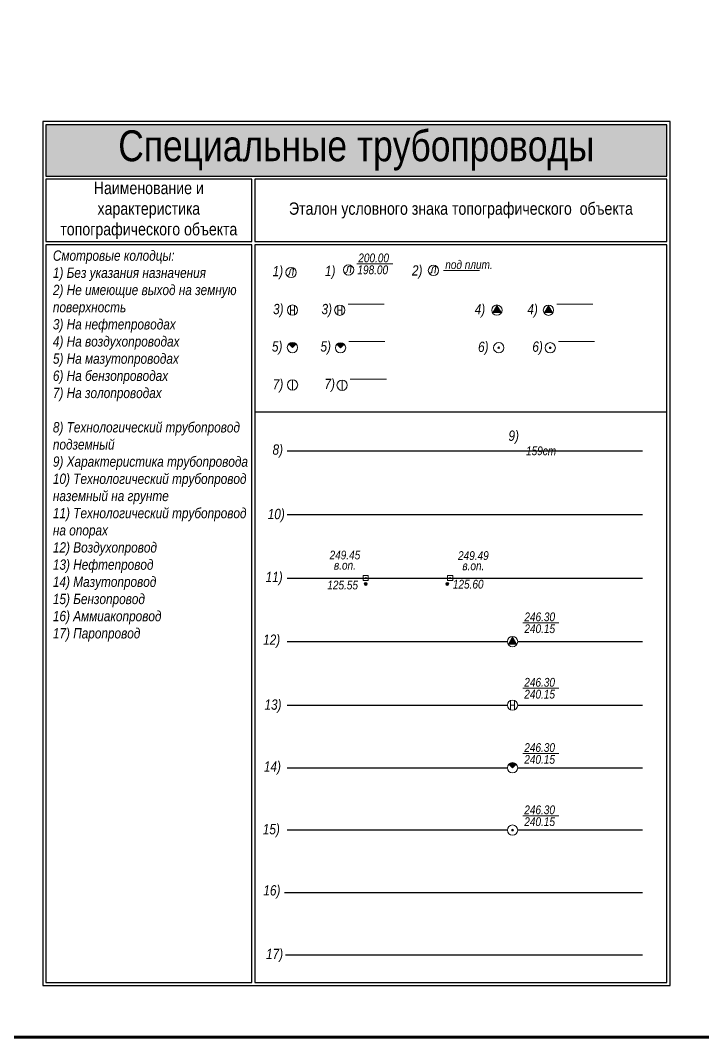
# Model space of a CAD drawing. Header units: metres. Extents: x -393 to 694, y -10 to 691.
# Drawn here: x 194.4 to 260.7, y 306.4 to 405.2 of the extents above; entities that cross this region are included whole.
import ezdxf
from ezdxf.enums import TextEntityAlignment as Align
from ezdxf.lldxf.tags import DXFTag

# ---------------------------------------------------------------- set-up
doc = ezdxf.new("R2010")
doc.units = ezdxf.units.M
doc.linetypes.add('СП_Граница маскировки', pattern=[3, 0, -3])
doc.layers.add('13 Специальные трубопроводы', color=7, linetype='Continuous', lineweight=30)
doc.layers.add('17 Рельеф', color=7, linetype='Continuous', lineweight=15, true_color=0xa55200)
doc.styles.add('СП_Д', font='ARIALNI.TTF')
doc.styles.add('СП_Р', font='ARIALN.TTF')
tags = doc.linetypes.add('СП_4.9.2.1', pattern='A,8,-2,2.9,-1.6,["Bх",СП_Д,S=1.8,R=0,X=-1.3,Y=-0.9],-1.6,2.9,-2', length=21).pattern_tags.tags
tags[10] = DXFTag(74, 10)
tags = doc.linetypes.add('СП_4.9.2.2', pattern='A,8,-2,3.5,-1,["Н",СП_Д,S=1.8,R=0,X=-0.8,Y=-0.9],-1,3.5,-2', length=21).pattern_tags.tags
tags[10] = DXFTag(74, 10)
tags = doc.linetypes.add('СП_4.9.2.3', pattern='A,8,-2,3.5,-1,["М",СП_Д,S=1.8,R=0,X=-0.8,Y=-0.9],-1,3.5,-2', length=21).pattern_tags.tags
tags[10] = DXFTag(74, 10)
tags = doc.linetypes.add('СП_4.9.2.4', pattern='A,8,-2,3.5,-1,["Б",СП_Д,S=1.8,R=0,X=-0.8,Y=-0.9],-1,3.5,-2', length=21).pattern_tags.tags
tags[10] = DXFTag(74, 10)
tags = doc.linetypes.add('СП_4.9.2.6', pattern='A,8,-2,2.9,-1.6,["ТТ",СП_Д,S=1.8,R=0,X=-1.4,Y=-0.9],-1.6,2.9,-2', length=21).pattern_tags.tags
tags[10] = DXFTag(74, 10)
tags = doc.linetypes.add('СП_4.9.2.7', pattern='A,12,-1.6,["ТТ",СП_Д,S=1.8,R=0,X=-1.4,Y=-0.9],-1.6,12', length=27.2).pattern_tags.tags
tags[6] = DXFTag(74, 10)
tags = doc.linetypes.add('СП_4.9.2.8', pattern='A,8,-2,2.9,-1.6,["Ам",СП_Д,S=1.8,R=0,X=-1.4,Y=-0.9],-1.6,2.9,-2', length=21).pattern_tags.tags
tags[10] = DXFTag(74, 10)
tags = doc.linetypes.add('СП_4.9.2.9', pattern='A,8,-2,3.5,-1,["П",СП_Д,S=1.8,R=0,X=-0.8,Y=-0.9],-1,3.5,-2', length=21).pattern_tags.tags
tags[10] = DXFTag(74, 10)

# ---------------------------------------------------------------- blocks, each defined once
blk = doc.blocks.new('*U752')
at = {"color": 0, "linetype": 'Continuous', "lineweight": 15}
blk.add_line((2.02, 3.67), (9.02, 3.67), dxfattribs=at)
at = {"color": 0, "linetype": 'Continuous', "lineweight": 15, "style": 'СП_Д'}
for tag, p in [('Z', (2.42, 5.67)), ('Z1', (2.42, 3.37)), ('Z2', (2.42, 1.37)), ('Z3', (2.42, -0.63)), ('Z4', (2.42, -2.93))]:
    blk.add_attdef(tag, text='', height=1.7, dxfattribs=at).set_placement(p, align=Align.TOP_LEFT)
at = {"color": 0, "linetype": 'СП_Граница маскировки', "lineweight": 0, "ltscale": 10}
blk.add_wipeout([(0, -1), (0.5, -0.87), (0.87, -0.5), (1, 0), (0.87, 0.5), (0.5, 0.87), (0, 1), (-0.5, 0.87), (-0.87, 0.5), (-1, 0), (-0.87, -0.5), (-0.5, -0.87)], dxfattribs=at)
at = {"linetype": 'Continuous', "lineweight": 15, "ltscale": 0.5}
h = blk.add_hatch(color=0, dxfattribs=at)
h.dxf.hatch_style = 1
h.paths.add_polyline_path([(0, 0.92), (-0.8, -0.46), (0.8, -0.46)])
at = {"color": 0, "linetype": 'Continuous', "lineweight": -2}
blk.add_lwpolyline([(0, 0.92), (-0.8, -0.46), (0.8, -0.46)], close=True, dxfattribs=at)
blk.add_circle((0, 0), 1, dxfattribs=at)
blk = doc.blocks.new('*U781')
at = {"color": 0, "linetype": 'Continuous', "lineweight": 15}
blk.add_line((2, 3.3), (9, 3.3), dxfattribs=at)
at = {"color": 0, "linetype": 'Continuous', "lineweight": 15, "style": 'СП_Д'}
for tag, p in [('Z', (2.4, 5.3)), ('Z1', (2.4, 3)), ('Z2', (2.4, 1)), ('Z3', (2.4, -1)), ('Z4', (2.4, -3))]:
    blk.add_attdef(tag, text='', height=1.7, dxfattribs=at).set_placement(p, align=Align.TOP_LEFT)
at = {"color": 0, "linetype": 'СП_Граница маскировки', "lineweight": 0, "ltscale": 10}
blk.add_wipeout([(0, -1), (0.5, -0.87), (0.87, -0.5), (1, 0), (0.87, 0.5), (0.5, 0.87), (0, 1), (-0.5, 0.87), (-0.87, 0.5), (-1, 0), (-0.87, -0.5), (-0.5, -0.87)], dxfattribs=at)
at = {"color": 0, "linetype": 'Continuous', "lineweight": -2}
for p, q in [((-0.4, -0.92), (-0.4, 0.92)), ((0.4, -0.92), (0.4, 0.92)), ((-0.4, 0), (0.4, 0))]:
    blk.add_line(p, q, dxfattribs=at)
blk.add_circle((0, 0), 1, dxfattribs=at)
blk = doc.blocks.new('*U785')
at = {"color": 0, "linetype": 'Continuous', "lineweight": 15}
blk.add_line((2, 2.79), (9, 2.79), dxfattribs=at)
at = {"color": 0, "linetype": 'Continuous', "lineweight": 15, "style": 'СП_Д'}
for tag, p in [('Z', (2.4, 4.79)), ('Z1', (2.4, 2.49)), ('Z2', (2.4, 0.49)), ('Z3', (2.4, -1.61)), ('Z4', (2, -5.2))]:
    blk.add_attdef(tag, text='', height=1.7, dxfattribs=at).set_placement(p, align=Align.TOP_LEFT)
at = {"color": 7, "linetype": 'СП_Граница маскировки', "lineweight": 0}
blk.add_wipeout([(0, -1), (0.5, -0.87), (0.87, -0.5), (1, 0), (0.87, 0.5), (0.5, 0.87), (0, 1), (-0.5, 0.87), (-0.87, 0.5), (-1, 0), (-0.87, -0.5), (-0.5, -0.87)], dxfattribs=at)
at = {"linetype": 'Continuous', "lineweight": -2}
h = blk.add_hatch(color=0, dxfattribs=at)
h.dxf.hatch_style = 1
h.paths.add_polyline_path([(-0.71, 0.71), (0, 0), (0.71, 0.71, 0.414214)])
at = {"color": 0, "linetype": 'Continuous', "lineweight": -2}
blk.add_lwpolyline([(-0.71, 0.71), (0, 0), (0.71, 0.71)], dxfattribs=at)
blk.add_circle((0, 0), 1, dxfattribs=at)
blk = doc.blocks.new('*U788')
at = {"color": 0, "linetype": 'Continuous', "lineweight": 15}
blk.add_line((2, 2.8), (9, 2.8), dxfattribs=at)
at = {"color": 0, "linetype": 'Continuous', "lineweight": 15, "style": 'СП_Д'}
for tag, p in [('Z', (2.4, 4.8)), ('Z1', (2.4, 2.5)), ('Z2', (2.4, 0.5)), ('Z3', (2.4, -1.5)), ('Z4', (2.4, -3.5))]:
    blk.add_attdef(tag, text='', height=1.7, dxfattribs=at).set_placement(p, align=Align.TOP_LEFT)
at = {"color": 0, "linetype": 'СП_Граница маскировки', "lineweight": 0, "ltscale": 10}
blk.add_wipeout([(0, -1), (0.5, -0.87), (0.87, -0.5), (1, 0), (0.87, 0.5), (0.5, 0.87), (0, 1), (-0.5, 0.87), (-0.87, 0.5), (-1, 0), (-0.87, -0.5), (-0.5, -0.87)], dxfattribs=at)
at = {"linetype": 'Continuous', "lineweight": -2}
h = blk.add_hatch(color=0, dxfattribs=at)
h.dxf.hatch_style = 1
h.paths.add_polyline_path([(0.16, 0, 1), (-0.16, 0, 1)])
at = {"color": 0, "linetype": 'Continuous', "lineweight": -2}
for radius in [1, 0.16]:
    blk.add_circle((0, 0), radius, dxfattribs=at)
blk = doc.blocks.new('*U146')
at = {"color": 0, "linetype": 'СП_Граница маскировки', "lineweight": -2, "ltscale": 10}
blk.add_wipeout([(-0.5, -0.5), (0.5, -0.5), (0.5, 0.5), (-0.5, 0.5)], dxfattribs=at)
at = {"linetype": 'Continuous', "lineweight": -2}
h = blk.add_hatch(color=0, dxfattribs=at)
h.dxf.hatch_style = 1
h.paths.add_polyline_path([(0.1, 0, 1), (-0.1, 0, 1)])
at = {"color": 0, "linetype": 'Continuous', "lineweight": -2}
blk.add_lwpolyline([(-0.5, -0.5), (0.5, -0.5), (0.5, 0.5), (-0.5, 0.5)], close=True, dxfattribs=at)
at = {"color": 0, "linetype": 'Continuous', "lineweight": 0}
blk.add_circle((0, 0), 0.1, dxfattribs=at)
blk = doc.blocks.new('СП_4.1.1')
at = {"color": 0, "linetype": 'СП_Граница маскировки', "lineweight": 0, "ltscale": 10}
blk.add_wipeout([(0, -1), (0.5, -0.87), (0.87, -0.5), (1, 0), (0.87, 0.5), (0.5, 0.87), (0, 1), (-0.5, 0.87), (-0.87, 0.5), (-1, 0), (-0.87, -0.5), (-0.5, -0.87)], dxfattribs=at)
at = {"color": 0, "linetype": 'Continuous', "lineweight": -2}
blk.add_lwpolyline([(0.28, -0.56), (0.5, 0.74), (0.22, 0.74, 0.364578), (-0.18, 0.41), (-0.29, -0.23, -0.364578), (-0.68, -0.56)], format="xyb", dxfattribs=at)
blk.add_circle((0, 0), 1, dxfattribs=at)
blk = doc.blocks.new('СП_4.1.2.6')
at = {"color": 0, "linetype": 'СП_Граница маскировки', "lineweight": 0, "ltscale": 10}
blk.add_wipeout([(0, -1), (0.5, -0.87), (0.87, -0.5), (1, 0), (0.87, 0.5), (0.5, 0.87), (0, 1), (-0.5, 0.87), (-0.87, 0.5), (-1, 0), (-0.87, -0.5), (-0.5, -0.87)], dxfattribs=at)
at = {"color": 0, "linetype": 'Continuous', "lineweight": -2}
for p, q in [((-0.4, -0.92), (-0.4, 0.92)), ((-0.4, 0), (0.4, 0)), ((0.4, -0.92), (0.4, 0.92))]:
    blk.add_line(p, q, dxfattribs=at)
blk.add_circle((0, 0), 1, dxfattribs=at)
blk = doc.blocks.new('*U780')
at = {"color": 0, "linetype": 'Continuous', "lineweight": 15}
blk.add_line((1.6, 1.2), (8.6, 1.2), dxfattribs=at)
at = {"color": 0, "linetype": 'Continuous', "lineweight": 15, "style": 'СП_Д'}
for tag, p in [('Z', (2, 3.2)), ('Z1', (2, 0.9)), ('Z2', (2, -1.1)), ('Z3', (2, -3.1)), ('Z4', (2, -5.1))]:
    blk.add_attdef(tag, text='', height=1.7, dxfattribs=at).set_placement(p, align=Align.TOP_LEFT)
at = {"color": 0, "linetype": 'СП_Граница маскировки', "lineweight": 0, "ltscale": 10}
blk.add_wipeout([(0, -1), (0.5, -0.87), (0.87, -0.5), (1, 0), (0.87, 0.5), (0.5, 0.87), (0, 1), (-0.5, 0.87), (-0.87, 0.5), (-1, 0), (-0.87, -0.5), (-0.5, -0.87)], dxfattribs=at)
at = {"color": 0, "linetype": 'Continuous', "lineweight": -2}
for p, q in [((-0.4, -0.92), (-0.4, 0.92)), ((0.4, -0.92), (0.4, 0.92)), ((-0.4, 0), (0.4, 0))]:
    blk.add_line(p, q, dxfattribs=at)
blk.add_circle((0, 0), 1, dxfattribs=at)
blk = doc.blocks.new('СП_4.1.2.10')
at = {"color": 0, "linetype": 'СП_Граница маскировки', "lineweight": 0, "ltscale": 10}
blk.add_wipeout([(0, -1), (0.5, -0.87), (0.87, -0.5), (1, 0), (0.87, 0.5), (0.5, 0.87), (0, 1), (-0.5, 0.87), (-0.87, 0.5), (-1, 0), (-0.87, -0.5), (-0.5, -0.87)], dxfattribs=at)
at = {"linetype": 'Continuous', "lineweight": 15, "ltscale": 0.5}
h = blk.add_hatch(color=0, dxfattribs=at)
h.dxf.hatch_style = 1
h.paths.add_polyline_path([(0, 0.92), (-0.8, -0.46), (0.8, -0.46)])
at = {"color": 0, "linetype": 'Continuous', "lineweight": -2}
blk.add_lwpolyline([(0, 0.92), (-0.8, -0.46), (0.8, -0.46)], close=True, dxfattribs=at)
blk.add_circle((0, 0), 1, dxfattribs=at)
blk = doc.blocks.new('*U751')
at = {"color": 0, "linetype": 'Continuous', "lineweight": 15}
blk.add_line((1.6, 1.2), (8.6, 1.2), dxfattribs=at)
at = {"color": 0, "linetype": 'Continuous', "lineweight": 15, "style": 'СП_Д'}
for tag, p in [('Z', (2, 3.2)), ('Z1', (2, 0.9)), ('Z2', (2, -1.1)), ('Z3', (2, -3.1)), ('Z4', (2, -5.4))]:
    blk.add_attdef(tag, text='', height=1.7, dxfattribs=at).set_placement(p, align=Align.TOP_LEFT)
at = {"color": 0, "linetype": 'СП_Граница маскировки', "lineweight": 0, "ltscale": 10}
blk.add_wipeout([(0, -1), (0.5, -0.87), (0.87, -0.5), (1, 0), (0.87, 0.5), (0.5, 0.87), (0, 1), (-0.5, 0.87), (-0.87, 0.5), (-1, 0), (-0.87, -0.5), (-0.5, -0.87)], dxfattribs=at)
at = {"linetype": 'Continuous', "lineweight": 15, "ltscale": 0.5}
h = blk.add_hatch(color=0, dxfattribs=at)
h.dxf.hatch_style = 1
h.paths.add_polyline_path([(0, 0.92), (-0.8, -0.46), (0.8, -0.46)])
at = {"color": 0, "linetype": 'Continuous', "lineweight": -2}
blk.add_lwpolyline([(0, 0.92), (-0.8, -0.46), (0.8, -0.46)], close=True, dxfattribs=at)
blk.add_circle((0, 0), 1, dxfattribs=at)
blk = doc.blocks.new('СП_4.1.2.11')
at = {"color": 7, "linetype": 'СП_Граница маскировки', "lineweight": 0}
blk.add_wipeout([(0, -1), (0.5, -0.87), (0.87, -0.5), (1, 0), (0.87, 0.5), (0.5, 0.87), (0, 1), (-0.5, 0.87), (-0.87, 0.5), (-1, 0), (-0.87, -0.5), (-0.5, -0.87)], dxfattribs=at)
at = {"linetype": 'Continuous', "lineweight": -2}
h = blk.add_hatch(color=0, dxfattribs=at)
h.dxf.hatch_style = 1
h.paths.add_polyline_path([(-0.71, 0.71), (0, 0), (0.71, 0.71, 0.414214)])
at = {"color": 0, "linetype": 'Continuous', "lineweight": -2}
blk.add_lwpolyline([(-0.71, 0.71), (0, 0), (0.71, 0.71)], dxfattribs=at)
blk.add_circle((0, 0), 1, dxfattribs=at)
blk = doc.blocks.new('*U784')
at = {"color": 0, "linetype": 'Continuous', "lineweight": 15}
blk.add_line((1.6, 1.2), (8.6, 1.2), dxfattribs=at)
at = {"color": 0, "linetype": 'Continuous', "lineweight": 15, "style": 'СП_Д'}
for tag, p in [('Z', (2, 3.2)), ('Z1', (2, 0.9)), ('Z2', (2, -1.1)), ('Z3', (2, -3.2)), ('Z4', (2, -5.2))]:
    blk.add_attdef(tag, text='', height=1.7, dxfattribs=at).set_placement(p, align=Align.TOP_LEFT)
at = {"color": 7, "linetype": 'СП_Граница маскировки', "lineweight": 0}
blk.add_wipeout([(0, -1), (0.5, -0.87), (0.87, -0.5), (1, 0), (0.87, 0.5), (0.5, 0.87), (0, 1), (-0.5, 0.87), (-0.87, 0.5), (-1, 0), (-0.87, -0.5), (-0.5, -0.87)], dxfattribs=at)
at = {"linetype": 'Continuous', "lineweight": -2}
h = blk.add_hatch(color=0, dxfattribs=at)
h.dxf.hatch_style = 1
h.paths.add_polyline_path([(-0.71, 0.71), (0, 0), (0.71, 0.71, 0.414214)])
at = {"color": 0, "linetype": 'Continuous', "lineweight": -2}
blk.add_lwpolyline([(-0.71, 0.71), (0, 0), (0.71, 0.71)], dxfattribs=at)
blk.add_circle((0, 0), 1, dxfattribs=at)
blk = doc.blocks.new('СП_4.1.2.12')
at = {"color": 0, "linetype": 'СП_Граница маскировки', "lineweight": 0, "ltscale": 10}
blk.add_wipeout([(0, -1), (0.5, -0.87), (0.87, -0.5), (1, 0), (0.87, 0.5), (0.5, 0.87), (0, 1), (-0.5, 0.87), (-0.87, 0.5), (-1, 0), (-0.87, -0.5), (-0.5, -0.87)], dxfattribs=at)
at = {"linetype": 'Continuous', "lineweight": -2}
h = blk.add_hatch(color=0, dxfattribs=at)
h.dxf.hatch_style = 1
h.paths.add_polyline_path([(0.16, 0, 1), (-0.16, 0, 1)])
at = {"color": 0, "linetype": 'Continuous', "lineweight": -2}
for radius in [1, 0.16]:
    blk.add_circle((0, 0), radius, dxfattribs=at)
blk = doc.blocks.new('*U787')
at = {"color": 0, "linetype": 'Continuous', "lineweight": 15}
blk.add_line((1.6, 1.2), (8.6, 1.2), dxfattribs=at)
at = {"color": 0, "linetype": 'Continuous', "lineweight": 15, "style": 'СП_Д'}
for tag, p in [('Z', (2, 3.2)), ('Z1', (2, 0.9)), ('Z2', (2, -1.1)), ('Z3', (2, -3.1)), ('Z4', (2, -5.1))]:
    blk.add_attdef(tag, text='', height=1.7, dxfattribs=at).set_placement(p, align=Align.TOP_LEFT)
at = {"color": 0, "linetype": 'СП_Граница маскировки', "lineweight": 0, "ltscale": 10}
blk.add_wipeout([(0, -1), (0.5, -0.87), (0.87, -0.5), (1, 0), (0.87, 0.5), (0.5, 0.87), (0, 1), (-0.5, 0.87), (-0.87, 0.5), (-1, 0), (-0.87, -0.5), (-0.5, -0.87)], dxfattribs=at)
at = {"linetype": 'Continuous', "lineweight": -2}
h = blk.add_hatch(color=0, dxfattribs=at)
h.dxf.hatch_style = 1
h.paths.add_polyline_path([(0.16, 0, 1), (-0.16, 0, 1)])
at = {"color": 0, "linetype": 'Continuous', "lineweight": -2}
for radius in [1, 0.16]:
    blk.add_circle((0, 0), radius, dxfattribs=at)
blk = doc.blocks.new('СП_4.1.2.13')
at = {"color": 0, "linetype": 'СП_Граница маскировки', "lineweight": 0, "ltscale": 10}
blk.add_wipeout([(0, -1), (0.5, -0.87), (0.87, -0.5), (1, 0), (0.87, 0.5), (0.5, 0.87), (0, 1), (-0.5, 0.87), (-0.87, 0.5), (-1, 0), (-0.87, -0.5), (-0.5, -0.87)], dxfattribs=at)
at = {"color": 0, "linetype": 'Continuous', "lineweight": -2}
blk.add_lwpolyline([(0, 1), (0, -1)], dxfattribs=at)
blk.add_circle((0, 0), 1, dxfattribs=at)
blk = doc.blocks.new('*U786')
at = {"color": 0, "linetype": 'Continuous', "lineweight": 15}
blk.add_line((1.6, 1.2), (8.6, 1.2), dxfattribs=at)
at = {"color": 0, "linetype": 'Continuous', "lineweight": 20, "style": 'СП_Д'}
blk.add_attdef('Z', text='', height=1.7, dxfattribs=at).set_placement((2, 3.25), align=Align.TOP_LEFT)
at = {"color": 0, "linetype": 'Continuous', "lineweight": 15, "style": 'СП_Д'}
for tag, p in [('Z1', (2, 0.85)), ('Z2', (2, -1.15)), ('Z3', (2, -3.15)), ('Z4', (2, -5.15))]:
    blk.add_attdef(tag, text='', height=1.7, dxfattribs=at).set_placement(p, align=Align.TOP_LEFT)
at = {"color": 0, "linetype": 'СП_Граница маскировки', "lineweight": 0, "ltscale": 10}
blk.add_wipeout([(0, -1), (0.5, -0.87), (0.87, -0.5), (1, 0), (0.87, 0.5), (0.5, 0.87), (0, 1), (-0.5, 0.87), (-0.87, 0.5), (-1, 0), (-0.87, -0.5), (-0.5, -0.87)], dxfattribs=at)
at = {"color": 0, "linetype": 'Continuous', "lineweight": -2}
blk.add_lwpolyline([(0, 1), (0, -1)], dxfattribs=at)
blk.add_circle((0, 0), 1, dxfattribs=at)
blk = doc.blocks.new('СП_Точка')
at = {"linetype": 'Continuous', "lineweight": -2}
h = blk.add_hatch(color=0, dxfattribs=at)
h.dxf.hatch_style = 1
h.paths.add_polyline_path([(-0.15, 0, 1), (0.15, 0, 1)])
at = {"color": 0, "linetype": 'Continuous', "lineweight": 0}
blk.add_circle((0, 0), 0.15, dxfattribs=at)
blk = doc.blocks.new('*U639')
at = {"color": 0, "linetype": 'Continuous', "lineweight": -2, "xscale": 2, "yscale": 2, "zscale": 2}
blk.add_blockref('СП_Точка', (0, 0), dxfattribs=at)
at = {"color": 0, "linetype": 'Continuous', "lineweight": 15, "style": 'СП_Д'}
blk.add_attdef('Z', text='', height=1.7, dxfattribs=at).set_placement((-7.18, 0.65), align=Align.TOP_LEFT)
blk = doc.blocks.new('*U640')
at = {"color": 0, "linetype": 'Continuous', "lineweight": -2, "xscale": 2, "yscale": 2, "zscale": 2}
blk.add_blockref('СП_Точка', (0, 0), dxfattribs=at)
at = {"color": 0, "linetype": 'Continuous', "lineweight": 15, "style": 'СП_Д'}
blk.add_attdef('Z', text='', height=1.7, dxfattribs=at).set_placement((1.39, 0.81), align=Align.TOP_LEFT)
blk = doc.blocks.new('*U600')
at = {"color": 0, "linetype": 'Continuous', "style": 'СП_Д'}
blk.add_attdef('d-_001', (-3.27, -0.84), '', height=1.7, dxfattribs=at)
blk = doc.blocks.new('*U782')
at = {"color": 0, "linetype": 'Continuous', "lineweight": 15}
blk.add_line((1.6, 1.2), (8.6, 1.2), dxfattribs=at)
at = {"color": 0, "linetype": 'Continuous', "lineweight": 15, "style": 'СП_Д'}
for tag, p in [('Z', (2, 3.2)), ('Z1', (2, 0.89)), ('Z2', (2, -1.1)), ('Z3', (2, -3.1)), ('Z4', (2, -5.1))]:
    blk.add_attdef(tag, text='', height=1.7, dxfattribs=at).set_placement(p, align=Align.TOP_LEFT)
at = {"color": 0, "linetype": 'СП_Граница маскировки', "lineweight": 0, "ltscale": 10}
blk.add_wipeout([(0, -1), (0.5, -0.87), (0.87, -0.5), (1, 0), (0.87, 0.5), (0.5, 0.87), (0, 1), (-0.5, 0.87), (-0.87, 0.5), (-1, 0), (-0.87, -0.5), (-0.5, -0.87)], dxfattribs=at)
at = {"color": 0, "linetype": 'Continuous', "lineweight": -2}
blk.add_lwpolyline([(0.28, -0.56), (0.5, 0.74), (0.22, 0.74, 0.364578), (-0.18, 0.41), (-0.29, -0.23, -0.364578), (-0.68, -0.56)], format="xyb", dxfattribs=at)
blk.add_circle((0, 0), 1, dxfattribs=at)
blk = doc.blocks.new('*U783')
at = {"color": 0, "linetype": 'Continuous', "lineweight": 15}
blk.add_line((1.96, 0), (8.96, 0), dxfattribs=at)
at = {"color": 0, "linetype": 'Continuous', "lineweight": 15, "style": 'СП_Д'}
for tag, p in [('Z', (2.36, 2)), ('Z1', (2.36, -0.31)), ('Z2', (2.36, -2.3)), ('Z3', (2.36, -4.3)), ('Z4', (2.36, -6.3))]:
    blk.add_attdef(tag, text='', height=1.7, dxfattribs=at).set_placement(p, align=Align.TOP_LEFT)
at = {"color": 0, "linetype": 'СП_Граница маскировки', "lineweight": 0, "ltscale": 10}
blk.add_wipeout([(0, -1), (0.5, -0.87), (0.87, -0.5), (1, 0), (0.87, 0.5), (0.5, 0.87), (0, 1), (-0.5, 0.87), (-0.87, 0.5), (-1, 0), (-0.87, -0.5), (-0.5, -0.87)], dxfattribs=at)
at = {"color": 0, "linetype": 'Continuous', "lineweight": -2}
blk.add_lwpolyline([(0.28, -0.56), (0.5, 0.74), (0.22, 0.74, 0.364578), (-0.18, 0.41), (-0.29, -0.23, -0.364578), (-0.68, -0.56)], format="xyb", dxfattribs=at)
blk.add_circle((0, 0), 1, dxfattribs=at)

msp = doc.modelspace()

# ---------------------------------------------------------------- hatches: boundary and pattern name
at = {"ltscale": 0.5}
h = msp.add_hatch(color=254, dxfattribs=at)
h.dxf.hatch_style = 1
h.paths.add_polyline_path([(196.9, 390.102), (257.2, 390.102), (257.2, 395.102), (196.9, 395.102)])

# ---------------------------------------------------------------- linework, layer by layer
for points in [[(196.9, 390.102), (257.2, 390.102), (257.2, 395.102), (196.9, 395.102)], [(196.9, 383.751), (216.9, 383.751), (216.9, 389.802), (196.9, 389.802)], [(217.2, 383.751), (257.2, 383.751), (257.2, 389.802), (217.2, 389.802)], [(196.9, 311.802), (216.9, 311.802), (216.9, 383.451), (196.9, 383.451)]]:
    msp.add_lwpolyline(points, close=True, dxfattribs=at)
at = {"color": 253, "ltscale": 0.5}
msp.add_lwpolyline([(217.2, 367.206), (257.2, 367.206)], dxfattribs=at)
at = {"layer": '13 Специальные трубопроводы', "linetype": 'СП_4.9.2.6', "lineweight": 30, "ltscale": 0.5}
msp.add_lwpolyline([(220.331, 363.417), (254.831, 363.417)], dxfattribs=at)
at = {"layer": '13 Специальные трубопроводы', "linetype": 'СП_4.9.2.7', "lineweight": 30, "ltscale": 0.5}
msp.add_lwpolyline([(220.331, 357.246), (254.831, 357.246)], dxfattribs=at)
at = {"layer": '13 Специальные трубопроводы', "linetype": 'СП_4.9.2.1', "lineweight": 30, "ltscale": 0.5}
msp.add_lwpolyline([(220.331, 344.904), (242.211, 344.904), (254.831, 344.904)], dxfattribs=at)
at = {"layer": '13 Специальные трубопроводы', "linetype": 'СП_4.9.2.2', "lineweight": 30, "ltscale": 0.5}
msp.add_lwpolyline([(220.331, 338.733), (242.211, 338.733), (254.831, 338.733)], dxfattribs=at)
at = {"layer": '13 Специальные трубопроводы', "linetype": 'СП_4.9.2.3', "lineweight": 30, "ltscale": 0.5}
msp.add_lwpolyline([(220.331, 332.653), (242.211, 332.653), (254.831, 332.653)], dxfattribs=at)
at = {"layer": '13 Специальные трубопроводы', "linetype": 'СП_4.9.2.4', "lineweight": 30, "ltscale": 0.5}
msp.add_lwpolyline([(254.831, 326.602), (242.211, 326.602), (220.331, 326.602)], dxfattribs=at)
at = {"layer": '13 Специальные трубопроводы', "linetype": 'СП_4.9.2.8', "lineweight": 30, "ltscale": 0.5}
msp.add_lwpolyline([(220.07, 320.552), (254.831, 320.552)], dxfattribs=at)
at = {"layer": '13 Специальные трубопроводы', "linetype": 'СП_4.9.2.9', "lineweight": 30, "ltscale": 0.5}
msp.add_lwpolyline([(220.179, 314.501), (254.831, 314.501)], dxfattribs=at)

# ---------------------------------------------------------------- block references
at = {"layer": '13 Специальные трубопроводы', "color": 0, "linetype": 'Continuous', "lineweight": 20, "ltscale": 0.5}
ref = msp.add_blockref('*U600', (245.174, 363.417), dxfattribs=dict(at, xscale=0.5, yscale=0.5, zscale=0.5))
ref.add_attrib('d-_001', '159ст', (243.523, 363.008), dxfattribs={"layer": '0', "color": 0, "linetype": 'Continuous', "height": 0.85, "style": 'СП_Д'})
at = {"layer": '13 Специальные трубопроводы', "color": 0, "linetype": 'Continuous', "lineweight": 20, "xscale": 0.5, "yscale": 0.5, "zscale": 0.5}
for p in [(227.96, 351.075), (236.161, 351.075)]:
    msp.add_blockref('*U146', p, dxfattribs=at)

# ---------------------------------------------------------------- texts
at = {"color": 7, "lineweight": 13, "attachment_point": 5, "style": 'СП_Р'}
for s, insert, char_height, width in [('Специальные трубопроводы', (227.05, 392.602), 3, 60.3), ('Наименование и характеристика топографического объекта', (206.9, 386.777), 1.2, 20), ('Эталон условного знака топографического  объекта ', (237.2, 386.777), 1.2, 40)]:
    msp.add_mtext(s, dxfattribs=dict(at, insert=insert, char_height=char_height, width=width))
at = {"color": 7, "ltscale": 0.5, "insert": (197.59, 382.892), "char_height": 1, "width": 19.01215, "attachment_point": 1, "style": 'СП_Д'}
msp.add_mtext('Смотровые колодцы:\\P1) Без указания назначения\\P2) Не имеющие выход на земную поверхность\\P3) На нефтепроводах\\P4) На воздухопроводах\\P5) На мазутопроводах\\P6) На бензопроводах\\P7) На золопроводах\\P\\P8) Технологический трубопровод подземный\\P9) Характеристика трубопровода\\P10) Технологический трубопровод наземный на грунте\\P11) Технологический трубопровод на опорах\\P12) Воздухопровод\\P13) Нефтепровод\\P14) Мазутопровод\\P15) Бензопровод\\P16) Аммиакопровод\\P17) Паропровод', dxfattribs=at)
at = {"color": 212, "lineweight": 13, "true_color": 0xe000e0, "char_height": 1, "width": 1, "attachment_point": 5, "style": 'СП_Д'}
for s, insert in [('1)', (224.51, 380.755)), ('2)', (232.953, 380.797)), ('4)', (239.047, 377.026)), ('4)', (244.157, 377.026)), ('5)', (219.361, 373.422)), ('5)', (224.075, 373.422)), ('6)', (239.373, 373.379)), ('9)', (242.326, 364.752)), ('8)', (219.42, 363.406)), ('10)', (219.274, 357.147)), ('11)', (219.068, 351.037)), ('12)', (218.826, 344.944)), ('13)', (218.956, 338.64)), ('14)', (218.9, 332.628)), ('15)', (218.795, 326.545)), ('16)', (218.848, 320.602)), ('17)', (219.11, 314.431))]:
    msp.add_mtext(s, dxfattribs=dict(at, insert=insert))
at = {"layer": '13 Специальные трубопроводы', "color": 0, "linetype": 'Continuous', "lineweight": 20, "char_height": 0.85, "attachment_point": 5, "line_spacing_factor": 0.7, "style": 'СП_Д'}
for s, insert in [('249.45\\Pв.оп. ', (225.938, 352.813)), ('249.49\\Pв.оп. ', (238.411, 352.757))]:
    msp.add_mtext(s, dxfattribs=dict(at, insert=insert))

# ---------------------------------------------------------------- next in the draw order: linework, layer by layer
at = {"layer": '13 Специальные трубопроводы', "linetype": 'СП_4.9.2.7', "lineweight": 30, "ltscale": 0.5}
msp.add_lwpolyline([(220.331, 351.075), (233.804, 351.075), (254.831, 351.075)], dxfattribs=at)

# ---------------------------------------------------------------- next in the draw order: block references
at = {"layer": '13 Специальные трубопроводы', "color": 0, "linetype": 'Continuous', "lineweight": 20, "ltscale": 0.5}
ref = msp.add_blockref('*U752', (242.211, 344.904), dxfattribs=dict(at, xscale=0.5, yscale=0.5, zscale=0.5))
ref.add_attrib('Z_001', '246.30', (243.363, 346.886), dxfattribs={"layer": '0', "color": 0, "linetype": 'Continuous', "lineweight": 15, "height": 0.85, "style": 'СП_Д'})
ref.add_attrib('Z1_001', '240.15', (243.363, 345.736), dxfattribs={"layer": '0', "color": 0, "linetype": 'Continuous', "lineweight": 15, "height": 0.85, "style": 'СП_Д'})
ref = msp.add_blockref('*U781', (242.211, 338.733), dxfattribs=dict(at, xscale=0.5, yscale=0.5, zscale=0.5))
ref.add_attrib('Z_001', '246.30', (243.353, 340.529), dxfattribs={"layer": '0', "color": 0, "linetype": 'Continuous', "lineweight": 15, "height": 0.85, "style": 'СП_Д'})
ref.add_attrib('Z1_001', '240.15', (243.353, 339.379), dxfattribs={"layer": '0', "color": 0, "linetype": 'Continuous', "lineweight": 15, "height": 0.85, "style": 'СП_Д'})
ref = msp.add_blockref('*U785', (242.211, 332.653), dxfattribs=dict(at, xscale=0.5, yscale=0.5, zscale=0.5))
ref.add_attrib('Z_001', '246.30', (243.353, 334.195), dxfattribs={"layer": '0', "color": 0, "linetype": 'Continuous', "lineweight": 15, "height": 0.85, "style": 'СП_Д'})
ref.add_attrib('Z1_001', '240.15', (243.353, 333.045), dxfattribs={"layer": '0', "color": 0, "linetype": 'Continuous', "lineweight": 15, "height": 0.85, "style": 'СП_Д'})
ref = msp.add_blockref('*U788', (242.211, 326.602), dxfattribs=dict(at, xscale=0.5, yscale=0.5, zscale=0.5))
ref.add_attrib('Z_001', '246.30', (243.353, 328.147), dxfattribs={"layer": '0', "color": 0, "linetype": 'Continuous', "lineweight": 15, "height": 0.85, "style": 'СП_Д'})
ref.add_attrib('Z1_001', '240.15', (243.353, 326.997), dxfattribs={"layer": '0', "color": 0, "linetype": 'Continuous', "lineweight": 15, "height": 0.85, "style": 'СП_Д'})
at = {"layer": '17 Рельеф', "color": 0, "linetype": 'Continuous', "lineweight": 20, "ltscale": 0.5}
ref = msp.add_blockref('*U639', (227.964, 350.506), dxfattribs=dict(at, xscale=0.5, yscale=0.5, zscale=0.5))
ref.add_attrib('Z_001', '125.55', (224.229, 349.977), dxfattribs={"layer": '0', "color": 0, "linetype": 'Continuous', "lineweight": 15, "height": 0.85, "style": 'СП_Д'})
ref = msp.add_blockref('*U640', (235.872, 350.506), dxfattribs=dict(at, xscale=0.5, yscale=0.5, zscale=0.5))
ref.add_attrib('Z_001', '125.60', (236.421, 350.058), dxfattribs={"layer": '0', "color": 0, "linetype": 'Continuous', "lineweight": 15, "height": 0.85, "style": 'СП_Д'})

# ---------------------------------------------------------------- next in the draw order: linework, layer by layer
at = {"color": 0, "linetype": 'Continuous', "ltscale": 0.5}
msp.add_lwpolyline([(196.6, 311.502), (257.5, 311.502), (257.5, 395.402), (196.6, 395.402)], close=True, dxfattribs=at)
at = {"ltscale": 0.5}
msp.add_lwpolyline([(217.2, 311.802), (257.2, 311.802), (257.2, 383.451), (217.2, 383.451)], close=True, dxfattribs=at)

# ---------------------------------------------------------------- next in the draw order: block references
at = {"layer": '13 Специальные трубопроводы', "color": 0, "linetype": 'Continuous', "lineweight": 20, "ltscale": 0.5, "xscale": 0.5, "yscale": 0.5, "zscale": 0.5}
for name, p in [('СП_4.1.1', (220.711, 380.748)), ('СП_4.1.2.6', (220.852, 377.097)), ('*U780', (225.439, 377.09)), ('СП_4.1.2.10', (240.7, 377.097)), ('*U751', (245.7, 377.088)), ('СП_4.1.2.11', (220.848, 373.458)), ('*U784', (225.514, 373.434)), ('СП_4.1.2.12', (240.871, 373.449)), ('*U787', (245.871, 373.439)), ('СП_4.1.2.13', (220.853, 369.829)), ('*U786', (225.664, 369.797))]:
    msp.add_blockref(name, p, dxfattribs=at)

# ---------------------------------------------------------------- next in the draw order: linework, layer by layer
at = {"color": 252, "linetype": 'Continuous', "lineweight": 15, "ltscale": 0.5, "const_width": 0.3}
msp.add_lwpolyline([(-4.1, 691.186), (524.1, 691.186, -0.414214), (526.1, 689.186), (526.1, 308.502, -0.414214), (524.1, 306.502), (-4.1, 306.502, -0.414214), (-6.1, 308.502), (-6.1, 689.186, -0.414214)], format="xyb", close=True, dxfattribs=at)

# ---------------------------------------------------------------- next in the draw order: texts
at = {"color": 212, "lineweight": 13, "true_color": 0xe000e0, "char_height": 1, "width": 1, "attachment_point": 5, "style": 'СП_Д'}
for s, insert in [('1)', (219.431, 380.733)), ('3)', (219.471, 377.049)), ('3)', (224.175, 377.049)), ('6)', (244.644, 373.4)), ('7)', (219.447, 369.739)), ('7)', (224.461, 369.781))]:
    msp.add_mtext(s, dxfattribs=dict(at, insert=insert))

# ---------------------------------------------------------------- next in the draw order: block references
at = {"layer": '13 Специальные трубопроводы', "color": 0, "linetype": 'Continuous', "lineweight": 20, "ltscale": 0.5}
ref = msp.add_blockref('*U782', (226.297, 380.993), dxfattribs=dict(at, xscale=0.5, yscale=0.5, zscale=0.5))
ref.add_attrib('Z_001', '200.00', (227.24, 381.739), dxfattribs={"layer": '0', "color": 0, "linetype": 'Continuous', "lineweight": 15, "height": 0.85, "style": 'СП_Д'})
ref.add_attrib('Z1_001', '198.00', (227.153, 380.584), dxfattribs={"layer": '0', "color": 0, "linetype": 'Continuous', "lineweight": 15, "height": 0.85, "style": 'СП_Д'})
ref = msp.add_blockref('*U783', (234.531, 380.953), dxfattribs=dict(at, xscale=0.5, yscale=0.5, zscale=0.5))
ref.add_attrib('Z_001', 'под плит.', (235.681, 381.086), dxfattribs={"layer": '0', "color": 0, "linetype": 'Continuous', "lineweight": 15, "height": 0.85, "style": 'СП_Д'})

doc.saveas('drawing.dxf')
